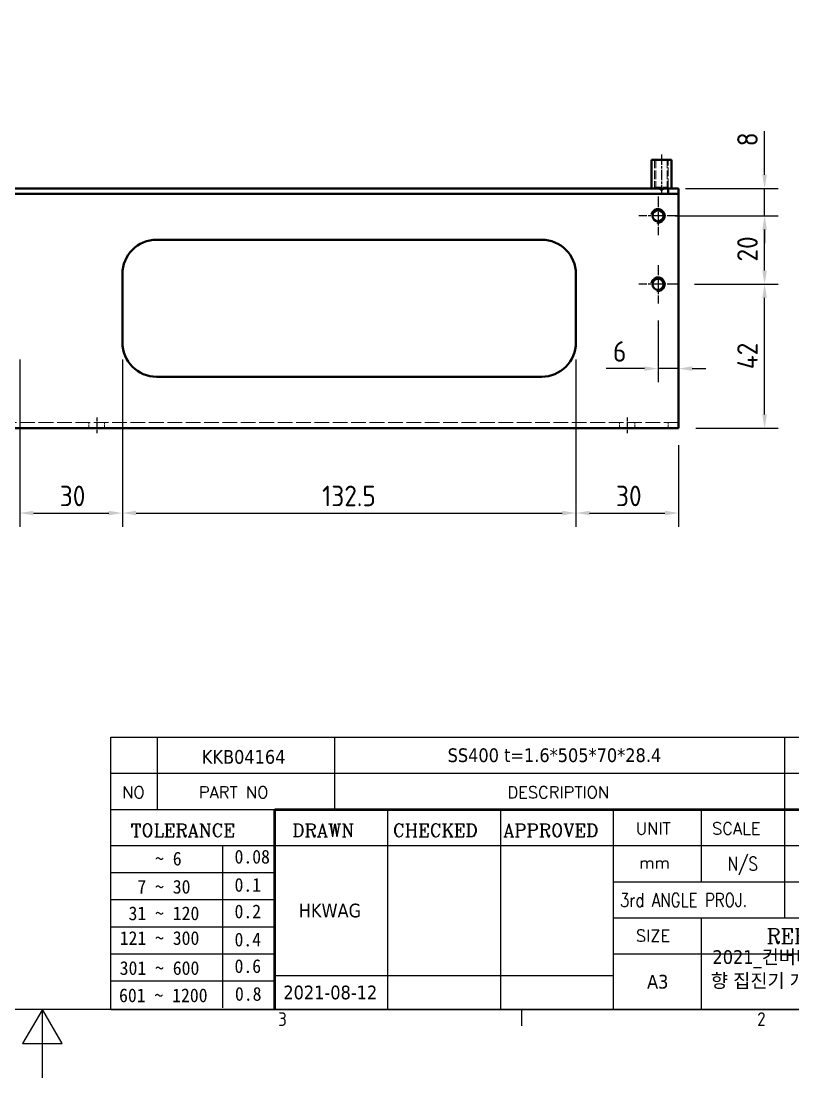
# Model space of a CAD drawing. Header units: millimetres. Extents: x 0 to 840, y 0 to 594.
# Drawn here: x 413.8 to 639.3, y 0 to 308.7 of the extents above; entities that cross this region are included whole.
import ezdxf
from ezdxf.enums import TextEntityAlignment as Align

# ---------------------------------------------------------------- set-up
doc = ezdxf.new("R2010")
doc.units = ezdxf.units.MM
doc.header["$LTSCALE"] = 2
doc.linetypes.add('CHAIN', pattern=[0.35429999999999995, 0.2362, -0.0295, 0.0591, -0.0295])
doc.linetypes.add('DASHED', pattern=[0.2067, 0.1654, -0.0413])
doc.layers.get('0').update_dxf_attribs({"color": 3, "lineweight": 25})
for name, color, linetype, lineweight in [('가려진 것(ISO)', 2, 'DASHED', 18), ('가시적인 것(ISO)', 3, 'Continuous', 40), ('가시적인 좁은 것(ISO)', 3, 'Continuous', 35), ('경계(ISO)', 7, 'Continuous', 25), ('제목(ISO)', 5, 'Continuous', 50), ('중심 표식(ISO)', 1, 'Continuous', 25), ('중심선(ISO)', 1, 'Continuous', 25), ('치수(ISO)', 2, 'Continuous', 25)]:
    doc.layers.add(name, color=color, linetype=linetype, lineweight=lineweight)
doc.styles.add('HAN_291', font='')
doc.styles.add('RC_284', font='ROMANC.shx')
doc.styles.add('RC_287', font='ROMANC.shx')
doc.styles.add('RC_292', font='ROMANC.shx')
doc.styles.add('문자 텍스트_PSTEK_POSCO', font='isocp.shx')
doc.styles.add('치수 텍스트_PSTEK_POSCO', font='isocp.shx')
doc.styles.add('텍스트 스타일198', font='tahoma.ttf')
doc.styles.add('텍스트 스타일333', font='ROMANC.shx', dxfattribs={"width": 0.800000011920929})
doc.styles.get('HAN_291').set_extended_font_data('GulimChe')
doc.dimstyles.new('치수_PSTEK_POSCO', dxfattribs={"dimscale": 2, "dimtxt": 3, "dimasz": 2, "dimexe": 2, "dimexo": 2.5, "dimgap": 1, "dimtad": 1, "dimrnd": 1e-08, "dimdsep": 46, "dimtxsty": '치수 텍스트_PSTEK_POSCO', "dimcen": 0.09, "dimdle": 10, "dimclrd": 7, "dimclre": 7, "dimclrt": 2, "dimadec": 1, "dimazin": 2, "dimtfac": 1, "dimtmove": 0, "dimatfit": 3, "dimfxl": 0, "dimtolj": 1, "dimlwd": -1, "dimlwe": -1, "dimarcsym": 0})

# ---------------------------------------------------------------- blocks, each defined once
blk = doc.blocks.new('경계 Default Border')
at = {"layer": '경계(ISO)'}
blk.add_line((280, 10), (280, 7.599999904632568), dxfattribs=at)
at = {"layer": '경계(ISO)', "flags": 128}
for points in [[(10, 10), (10, 287.0000076293945), (410, 287.0000076293945), (410, 10), (10, 10)], [(210, 0), (210, 10), (207.1132469177246, 5), (212.8867530822754, 5), (210, 10)]]:
    blk.add_lwpolyline(points, dxfattribs=at)
at = {"layer": '경계(ISO)', "color": 2, "char_height": 2.000000029802322, "attachment_point": 7, "style": '문자 텍스트_PSTEK_POSCO'}
for s, insert in [('3', (244.4456930345745, 7.580929648038)), ('2', (314.418492964537, 7.580929648038))]:
    blk.add_mtext(s, dxfattribs=dict(at, insert=insert))
blk = doc.blocks.new('제목 블록 PSTEK')
at = {"color": 180}
for p, q in [((182.475792979055, 11.79100474011392), (182.4757929790549, 51.56524660363496)), ((182.4757929790549, 51.56524660363496), (372.4757929537551, 51.56524660363496)), ((189.2651435055721, 51.56524660363496), (189.2651435055722, 41.00524660363494)), ((215.2152739891528, 41.00524660363494), (215.2152739891528, 51.56524660363496)), ((280.8758854511282, 51.56524660363496), (280.8758854511282, 41.00524660363494)), ((182.475792979055, 46.2852466036349), (372.4757929537551, 46.28524660363492)), ((182.475792979055, 41.00524660363493), (206.451475290024, 41.00524660363493)), ((222.9401812389276, 11.79100474011392), (222.9401812389276, 41.00524660363494)), ((239.4288871878316, 11.79100474011392), (239.4288871878316, 41.00524660363494)), ((255.9175931367356, 11.79100474011392), (255.9175931367356, 41.00524660363494)), ((268.6918866058747, 41.00524660363494), (268.6918866058747, 30.44524660363498)), ((280.8758854511282, 41.00524660363494), (280.8758854511282, 25.16524660363502)), ((182.475792979055, 35.72524660363497), (206.451475290024, 35.72524660363497)), ((198.8621818849491, 12.02524660363491), (198.8621818849491, 35.72524660363497)), ((206.451475290024, 35.72524660363497), (372.4757929537551, 35.72524660363497)), ((182.475792979055, 31.77524660363492), (206.451475290024, 31.77524660363492)), ((255.917593136736, 30.44524660363498), (372.4757929537552, 30.44524660363501)), ((182.475792979055, 27.82524660363487), (206.451475290024, 27.82524660363487)), ((255.9175931367359, 25.16524660363502), (372.4757929537552, 25.165246603635)), ((268.6918866058744, 25.16524660363502), (268.6918866058744, 11.79100474011392)), ((182.475792979055, 23.87524660363505), (206.451475290024, 23.87524660363505)), ((182.475792979055, 19.92524660363478), (206.451475290024, 19.92524660363478)), ((255.9175931367359, 19.88524660363481), (310.0881549537553, 19.88524660363481)), ((182.475792979055, 15.97524660363496), (206.451475290024, 15.97524660363496)), ((206.451475290024, 16.74100474011396), (255.9175931367359, 16.74100474011396)), ((182.475792979055, 11.79100474011392), (372.4757929537551, 11.79100474011389))]:
    blk.add_line(p, q, dxfattribs=at)
at = {"color": 7, "lineweight": 50}
for p, q in [((206.4514752900237, 11.79100474011392), (206.4514752900237, 41.00524660363494)), ((206.451475290024, 41.00524660363494), (372.4757929537551, 41.00524660363496))]:
    blk.add_line(p, q, dxfattribs=at)
at = {"layer": '제목(ISO)', "lineweight": 18}
blk.add_line((182.475792979055, 35.72500474011393), (182.475792979055, 11.79100474011392), dxfattribs=at)
at = {"color": 2}
for s, height, style, p in [('NO', 1.742399930953979, 'RC_284', (184.135398793432, 42.62317362549192)), ('PART NO', 1.742399930953979, 'RC_284', (195.3359407378685, 42.62317362549192)), ('DESCRIPTION', 1.742399930953979, 'RC_284', (240.4025565652523, 42.62317362549192)), (' TOLERANCE', 1.899999976158142, 'RC_287', (184.0872874387979, 37.00893196870329)), ('DRAWN', 1.899999976158142, 'RC_287', (208.9766620976279, 37.00893196870329)), ('CHECKED', 1.899999976158142, 'RC_287', (223.6856844514997, 37.00893196870329)), ('APPROVED', 1.899999976158142, 'RC_287', (239.7795453577791, 37.00893196870329)), ('UNIT', 1.742399930953979, 'RC_284', (259.1652673287452, 37.34317362549218)), ('SCALE', 1.742399930953979, 'RC_284', (270.2934779252897, 37.34317362549218)), ('    ~ 6', 2.000000029802322, 'HAN_291', (183.7721304966814, 32.8176515608431)), ('0.08', 2.000000029802322, 'HAN_291', (200.5467345600617, 33.09873600004101)), ('mm', 1.742399930953979, 'RC_284', (259.6505418159997, 32.3543089683787)), ('0.1', 2.000000029802322, 'HAN_291', (200.5467345600617, 28.98646558742206)), ('  7 ~ 30', 2.000000029802322, 'HAN_291', (183.7721304966814, 28.70538114822415)), (' 31 ~ 120', 2.000000029802322, 'HAN_291', (183.7721304966814, 24.82628181916237)), ('0.2', 2.000000029802322, 'HAN_291', (200.5467345600617, 25.10736625836028)), ('121 ~ 300', 2.000000029802322, 'HAN_291', (183.7721304966814, 21.21401206133254)), ('SIZE', 1.742399930953979, 'RC_284', (259.1652673287452, 21.69497768947366)), ('REFERENCE', 2.178000062704086, 'RC_292', (278.2741065029841, 21.43214925458022)), ('0.4', 2.000000029802322, 'HAN_291', (200.5467345600617, 20.99509650053045)), ('301 ~ 600', 2.000000029802322, 'HAN_291', (183.7721304966814, 16.83491273227077)), ('0.6', 2.000000029802322, 'HAN_291', (200.5467345600617, 17.11599717146868)), ('601 ~ 1200', 2.000000029802322, 'HAN_291', (183.6802025156883, 12.84759660881125)), ('0.8', 2.000000029802322, 'HAN_291', (200.6097246063884, 13.05732192299702))]:
    blk.add_text(s, height=height, dxfattribs=dict(at, style=style)).set_placement(p)
at = {"color": 7, "style": '텍스트 스타일333', "width": 0.7999999523162842}
blk.add_text('N/S', height=2.000000029802322, dxfattribs=at).set_placement((274.7838860285014, 33.08524660363496), align=Align.MIDDLE_CENTER)
at = {"color": 2, "style": '텍스트 스타일333', "width": 0.7999999523162842}
blk.add_text('3rd ANGLE PROJ.', height=2.000000029802322, dxfattribs=at).set_placement((256.8430306642954, 26.76148381654429))
at = {"layer": '제목(ISO)', "color": 7, "style": '텍스트 스타일198'}
for tag, p in [('부품_번호_001', (195.7688817100499, 47.68071419841495)), ('설명_001', (231.6723214045782, 47.92245856837096)), ('재질_001', (292.2765131236743, 47.92524659519488)), ("3._Q'TY_001", (312.7051684940307, 47.92188863680521)), ('4._COLOR_001', (319.4395155511755, 47.94788311323986)), ('질량\\P3;_001', (350.3046145979153, 48.1643332325385)), ('1._MODEL_NAME_001', (332.0304049806628, 37.36524659519486)), ('제목_001', (335.5349605824892, 32.12134217035067)), ('부품_번호_001', (334.4281219632819, 26.80591818687283)), ('설계자_001', (209.9396160013646, 25.23446884679021)), ('프로젝트_001', (270.3601965365016, 18.43951439740151)), ('시트_크기_001', (260.807090429518, 14.83812566343425)), ('프로젝트_002', (270.1186185478456, 14.97568842208535)), ('작성_날짜_001', (207.6770236384131, 13.26600473167383)), ('프로젝트_003', (285.7003846858696, 11.5491460676562))]:
    blk.add_attdef(tag, p, '', height=2.000000029802322, dxfattribs=at)
for tag, p in [('점검자', (231.1845342133799, 26.23312567187446)), ('엔지니어링_승인자', (247.673240162284, 26.23312567187446)), ('점검_날짜', (231.1845342133799, 14.26600474011394)), ('엔지니어링_승인_날짜', (247.6732401622839, 14.26600474011394))]:
    blk.add_attdef(tag, text='', height=2.000000029802322, dxfattribs=at).set_placement(p, align=Align.MIDDLE_CENTER)
blk = doc.blocks.new('*D28')
at = {"layer": 'Defpoints', "color": 0, "transparency": 16777216}
for p in [(413.3719558026928, 214.8362462173794), (443.3719558026928, 214.8362462173794), (443.3719558026928, 165.0010726765906)]:
    blk.add_point(p, dxfattribs=at)
at = {"layer": '치수(ISO)', "color": 7, "transparency": 16777216}
for p, q in [((413.3719558026928, 209.8362462173794), (413.3719558026928, 161.0010726765906)), ((443.3719558026928, 209.8362462173794), (443.3719558026928, 161.0010726765906)), ((417.3719558026928, 165.0010726765906), (439.3719558026928, 165.0010726765906))]:
    blk.add_line(p, q, dxfattribs=at)
for points in [[(417.3719558026928, 165.6677393432573), (417.3719558026928, 164.334406009924), (413.3719558026928, 165.0010726765906)], [(439.3719558026928, 165.6677393432573), (439.3719558026928, 164.334406009924), (443.3719558026928, 165.0010726765906)]]:
    blk.add_solid(points, dxfattribs=at)
at = {"layer": '치수(ISO)', "color": 2, "transparency": 16777216, "insert": (425.0895935979684, 170.0010726765906), "char_height": 6, "attachment_point": 4, "style": '치수 텍스트_PSTEK_POSCO'}
blk.add_mtext('\\A1;30', dxfattribs=at)
blk = doc.blocks.new('*D29')
at = {"layer": 'Defpoints', "color": 0, "transparency": 16777216}
for p in [(443.3719558026928, 214.8362462173794), (575.8719558026929, 214.8362462173795), (575.8719558026929, 165.0010726765906)]:
    blk.add_point(p, dxfattribs=at)
at = {"layer": '치수(ISO)', "color": 7, "transparency": 16777216}
for p, q in [((443.3719558026928, 209.8362462173794), (443.3719558026928, 161.0010726765906)), ((575.8719558026929, 209.8362462173795), (575.8719558026929, 161.0010726765906)), ((447.3719558026928, 165.0010726765906), (571.8719558026929, 165.0010726765906))]:
    blk.add_line(p, q, dxfattribs=at)
for points in [[(447.3719558026928, 165.6677393432573), (447.3719558026928, 164.334406009924), (443.3719558026928, 165.0010726765906)], [(571.8719558026929, 165.6677393432573), (571.8719558026929, 164.334406009924), (575.8719558026929, 165.0010726765906)]]:
    blk.add_solid(points, dxfattribs=at)
at = {"layer": '치수(ISO)', "color": 2, "transparency": 16777216, "insert": (501.7176917339809, 170.0016632277717), "char_height": 6, "attachment_point": 4, "style": '치수 텍스트_PSTEK_POSCO'}
blk.add_mtext('\\A1;132.5', dxfattribs=at)
blk = doc.blocks.new('*D30')
at = {"layer": 'Defpoints', "color": 0, "transparency": 16777216}
for p in [(575.8719558026929, 214.8362462173795), (605.8719558026927, 189.8362462173795), (605.8719558026927, 165.0010726765906)]:
    blk.add_point(p, dxfattribs=at)
at = {"layer": '치수(ISO)', "color": 7, "transparency": 16777216}
for p, q in [((575.8719558026929, 209.8362462173795), (575.8719558026929, 161.0010726765906)), ((605.8719558026927, 184.8362462173795), (605.8719558026927, 161.0010726765906)), ((579.8719558026929, 165.0010726765906), (601.8719558026927, 165.0010726765906))]:
    blk.add_line(p, q, dxfattribs=at)
for points in [[(579.8719558026929, 165.6677393432573), (579.8719558026929, 164.334406009924), (575.8719558026929, 165.0010726765906)], [(601.8719558026927, 165.6677393432573), (601.8719558026927, 164.334406009924), (605.8719558026927, 165.0010726765906)]]:
    blk.add_solid(points, dxfattribs=at)
at = {"layer": '치수(ISO)', "color": 2, "transparency": 16777216, "insert": (587.5895935979684, 170.0010726765906), "char_height": 6, "attachment_point": 4, "style": '치수 텍스트_PSTEK_POSCO'}
blk.add_mtext('\\A1;30', dxfattribs=at)
blk = doc.blocks.new('*D31')
at = {"layer": 'Defpoints', "color": 0, "transparency": 16777216}
for p in [(599.8719558026928, 226.2152462173796), (605.8719558026929, 207.1995369988475), (605.8719558026929, 207.1995369988475)]:
    blk.add_point(p, dxfattribs=at)
at = {"layer": '치수(ISO)', "color": 7, "transparency": 16777216}
for p, q in [((599.8719558026928, 221.2152462173796), (599.8719558026928, 203.1995369988475)), ((595.8719558026928, 207.1995369988475), (584.7117660224848, 207.1995369988475)), ((605.8719558026929, 207.1995369988475), (599.8719558026928, 207.1995369988475)), ((609.8719558026929, 207.1995369988475), (613.8719558026929, 207.1995369988475))]:
    blk.add_line(p, q, dxfattribs=at)
for points in [[(595.8719558026928, 207.8662036655141), (595.8719558026928, 206.5328703321808), (599.8719558026928, 207.1995369988475)], [(609.8719558026929, 207.8662036655141), (609.8719558026929, 206.5328703321808), (605.8719558026929, 207.1995369988475)]]:
    blk.add_solid(points, dxfattribs=at)
at = {"layer": '치수(ISO)', "color": 2, "transparency": 16777216, "insert": (586.7117660224848, 212.1995369988475), "char_height": 6, "attachment_point": 4, "style": '치수 텍스트_PSTEK_POSCO'}
blk.add_mtext('\\A1;6', dxfattribs=at)
blk = doc.blocks.new('*D32')
at = {"layer": 'Defpoints', "color": 0, "transparency": 16777216}
for p in [(605.4929558026929, 231.8362462173795), (630.9935443193483, 231.8362462173795), (605.8719558026927, 189.8362462173795)]:
    blk.add_point(p, dxfattribs=at)
at = {"layer": '치수(ISO)', "color": 7, "transparency": 16777216}
for p, q in [((610.4929558026929, 231.8362462173795), (634.9935443193483, 231.8362462173795)), ((630.9935443193483, 193.8362462173795), (630.9935443193483, 227.8362462173795)), ((610.8719558026927, 189.8362462173795), (634.9935443193483, 189.8362462173795))]:
    blk.add_line(p, q, dxfattribs=at)
for points in [[(630.3268776526817, 227.8362462173795), (631.6602109860149, 227.8362462173795), (630.9935443193483, 231.8362462173795)], [(630.3268776526817, 193.8362462173795), (631.6602109860149, 193.8362462173795), (630.9935443193483, 189.8362462173795)]]:
    blk.add_solid(points, dxfattribs=at)
at = {"layer": '치수(ISO)', "color": 2, "transparency": 16777216, "insert": (625.9929537681672, 207.0360690520252), "char_height": 6, "attachment_point": 4, "rotation": 90, "style": '치수 텍스트_PSTEK_POSCO'}
blk.add_mtext('\\A1;42', dxfattribs=at)
blk = doc.blocks.new('*D33')
at = {"layer": 'Defpoints', "color": 0, "transparency": 16777216}
for p in [(599.8719558026929, 251.8362462173795), (630.9935443193483, 251.8362462173795), (605.4929558026929, 231.8362462173795)]:
    blk.add_point(p, dxfattribs=at)
at = {"layer": '치수(ISO)', "color": 7, "transparency": 16777216}
for p, q in [((604.8719558026929, 251.8362462173795), (634.9935443193483, 251.8362462173795)), ((630.9935443193483, 235.8362462173795), (630.9935443193483, 247.8362462173795)), ((610.4929558026929, 231.8362462173795), (634.9935443193483, 231.8362462173795))]:
    blk.add_line(p, q, dxfattribs=at)
for points in [[(630.3268776526817, 247.8362462173795), (631.6602109860149, 247.8362462173795), (630.9935443193483, 251.8362462173795)], [(630.3268776526817, 235.8362462173795), (631.6602109860149, 235.8362462173795), (630.9935443193483, 231.8362462173795)]]:
    blk.add_solid(points, dxfattribs=at)
at = {"layer": '치수(ISO)', "color": 2, "transparency": 16777216, "insert": (625.9929537681672, 238.4777029102929), "char_height": 6, "attachment_point": 4, "rotation": 90, "style": '치수 텍스트_PSTEK_POSCO'}
blk.add_mtext('\\A1;20', dxfattribs=at)
blk = doc.blocks.new('*D34')
at = {"layer": 'Defpoints', "color": 0, "transparency": 16777216}
for p in [(602.8719558026928, 259.8362462173795), (630.9935443193484, 259.8362462173795), (599.8719558026929, 251.8362462173795)]:
    blk.add_point(p, dxfattribs=at)
at = {"layer": '치수(ISO)', "color": 7, "transparency": 16777216}
for p, q in [((630.9935443193484, 263.8362462173795), (630.9935443193484, 276.5489846946089)), ((607.8719558026928, 259.8362462173795), (634.9935443193484, 259.8362462173795)), ((630.9935443193483, 251.8362462173795), (630.9935443193484, 259.8362462173795)), ((604.8719558026929, 251.8362462173795), (634.9935443193483, 251.8362462173795)), ((630.9935443193483, 247.8362462173795), (630.9935443193483, 243.8362462173795))]:
    blk.add_line(p, q, dxfattribs=at)
for points in [[(630.3268776526818, 263.8362462173795), (631.660210986015, 263.8362462173795), (630.9935443193484, 259.8362462173795)], [(630.3268776526817, 247.8362462173795), (631.6602109860149, 247.8362462173795), (630.9935443193483, 251.8362462173795)]]:
    blk.add_solid(points, dxfattribs=at)
at = {"layer": '치수(ISO)', "color": 2, "transparency": 16777216, "insert": (625.9935443193483, 272.148984694609), "char_height": 6, "attachment_point": 4, "rotation": 90, "style": '치수 텍스트_PSTEK_POSCO'}
blk.add_mtext('\\A1;8', dxfattribs=at)

msp = doc.modelspace()

# ---------------------------------------------------------------- linework, layer by layer
at = {"layer": '가려진 것(ISO)', "ltscale": 7.618686199188232}
for p, q in [((598.8719558026929, 268.2362462173796), (598.8719558026929, 260.2362462173796)), ((599.2509558026928, 268.2362462173796), (599.2509558026928, 260.2362462173796)), ((602.4929558026929, 268.2362462173796), (602.4929558026929, 260.2362462173796)), ((602.8719558026928, 260.2362462173796), (602.8719558026928, 268.2362462173796))]:
    msp.add_line(p, q, dxfattribs=at)
at = {"layer": '가려진 것(ISO)', "ltscale": 5.983680725097656}
msp.add_line((598.8719558026929, 260.2362462173796), (602.8719558026928, 260.2362462173796), dxfattribs=at)
at = {"layer": '가려진 것(ISO)', "ltscale": 1.80089795589447}
for q in [(599.2509558026928, 260.2362462173795), (602.4929558026929, 260.2362462173795)]:
    msp.add_line((600.8719558026929, 259.2622511539358), q, dxfattribs=at)
at = {"layer": '가려진 것(ISO)', "ltscale": 12.99550151824951}
msp.add_line((605.8719558026927, 191.4362462173794), (100.8719558026927, 191.4362462173793), dxfattribs=at)
at = {"layer": '가려진 것(ISO)', "ltscale": 1.523657321929932}
for p, q in [((433.6219558026927, 191.4362462173794), (433.6219558026927, 189.8362462173794)), ((438.1219558026928, 191.4362462173794), (438.1219558026928, 189.8362462173794)), ((588.6219558026927, 191.4362462173794), (588.6219558026927, 189.8362462173795)), ((593.1219558026928, 191.4362462173794), (593.1219558026928, 189.8362462173795)), ((602.8719558026928, 191.4362462173794), (602.8719558026928, 189.8362462173795))]:
    msp.add_line(p, q, dxfattribs=at)
at = {"layer": '가시적인 것(ISO)'}
for p, q in [((603.8219558026929, 268.2362462173796), (597.9219558026929, 268.2362462173796)), ((597.9219558026929, 268.2362462173796), (597.9219558026929, 259.8362462173795)), ((603.8219558026929, 268.2362462173796), (603.8219558026929, 259.8362462173795)), ((103.8719558026928, 259.8362462173793), (602.8719558026928, 259.8362462173795)), ((602.8719558026928, 259.8362462173795), (605.8719558026927, 259.8362462173795)), ((602.8719558026928, 258.2362462173795), (602.8719558026928, 259.8362462173795)), ((605.8719558026927, 259.8362462173795), (605.8719558026927, 258.2362462173796)), ((103.8719558026928, 258.2362462173793), (602.8719558026928, 258.2362462173795)), ((605.8719558026927, 258.2362462173796), (602.8719558026928, 258.2362462173795)), ((605.8719558026927, 258.2362462173796), (605.8719558026927, 256.6362462173796)), ((605.8719558026929, 256.6362462173795), (605.8719558026929, 193.0362462173795)), ((565.8719558026929, 244.8362462173794), (453.3719558026928, 244.8362462173794)), ((443.3719558026928, 234.8362462173794), (443.3719558026928, 214.8362462173794)), ((575.8719558026929, 214.8362462173794), (575.8719558026929, 234.8362462173794)), ((453.3719558026928, 204.8362462173794), (565.8719558026929, 204.8362462173794)), ((605.8719558026927, 193.0362462173795), (605.8719558026927, 189.8362462173795)), ((100.8719558026927, 189.8362462173793), (605.8719558026927, 189.8362462173795))]:
    msp.add_line(p, q, dxfattribs=at)
for centre in [(599.8719558026929, 251.8362462173795), (599.8719558026928, 231.8362462173795)]:
    msp.add_circle(centre, 1.621, dxfattribs=at)
for centre, radius, start, end in [((453.3719558026928, 234.8362462173794), 9.999999999999996, 90, 180), ((565.8719558026928, 234.8362462173794), 10.00000000000004, 0, 89.99999999999959), ((453.3719558026928, 214.8362462173794), 10, 180, 270), ((565.8719558026928, 214.8362462173795), 10.00000000000002, 270.0000000000004, 0)]:
    msp.add_arc(centre, radius, start, end, dxfattribs=at)
at = {"layer": '가시적인 좁은 것(ISO)'}
for centre, radius, start, end in [((599.8719558026929, 251.8362462173795), 1.999999999999998, 260.0000000000014, 169.999999999951), ((599.871955802693, 231.8362462173795), 1.999999999999984, 259.9999999999993, 169.9999999999498)]:
    msp.add_arc(centre, radius, start, end, dxfattribs=at)
at = {"layer": '중심 표식(ISO)', "linetype": 'CHAIN', "ltscale": 6.245996952056885}
for p, q in [((599.8719558026929, 257.4572462173796), (599.8719558026929, 246.2152462173796)), ((605.4929558026929, 251.8362462173795), (594.2509558026929, 251.8362462173795)), ((599.8719558026928, 237.4572462173796), (599.8719558026928, 226.2152462173796)), ((605.4929558026929, 231.8362462173795), (594.2509558026928, 231.8362462173795))]:
    msp.add_line(p, q, dxfattribs=at)
at = {"layer": '중심선(ISO)', "linetype": 'CHAIN', "ltscale": 6.333782196044922}
msp.add_line((600.8719558026929, 269.7362462173795), (600.8719558026929, 258.3362462173795), dxfattribs=at)
at = {"layer": '중심선(ISO)', "linetype": 'CHAIN', "ltscale": 2.555676937103271}
for p, q in [((435.8719558026928, 192.9362462173794), (435.8719558026928, 188.3362462173794)), ((590.8719558026927, 192.9362462173794), (590.8719558026927, 188.3362462173795))]:
    msp.add_line(p, q, dxfattribs=at)

# ---------------------------------------------------------------- block references
at = {"xscale": 2, "yscale": 2, "zscale": 2}
msp.add_blockref('경계 Default Border', (0, 0), dxfattribs=at)
ref = msp.add_blockref('제목 블록 PSTEK', (75.04841409248968, -3.58200948022779), dxfattribs=dict(xscale=2, yscale=2, zscale=2))
ref.add_attrib('설계자_001', 'HKWAG', (494.9276460952188, 46.88692821335263), dxfattribs={"layer": '제목(ISO)', "color": 7, "height": 4.000000059604645, "style": '텍스트 스타일198'})
ref.add_attrib('프로젝트_001', '2021_컨버터_야탑 지하철 양방', (615.7688071654928, 33.29701931457523), dxfattribs={"layer": '제목(ISO)', "color": 7, "height": 4.000000059604645, "style": '텍스트 스타일198'})
ref.add_attrib('시트_크기_001', 'A3', (596.6625949515255, 26.09424184664072), dxfattribs={"layer": '제목(ISO)', "color": 7, "height": 4.000000059604645, "style": '텍스트 스타일198'})
ref.add_attrib('작성_날짜_001', '2021-08-12', (490.4024613693159, 22.94999998311987), dxfattribs={"layer": '제목(ISO)', "color": 7, "height": 4.000000059604645, "style": '텍스트 스타일198'})
ref.add_attrib('설명_001', 'SS400 t=1.6*505*70*28.4', (538.3930569016461, 92.26290765651414), dxfattribs={"layer": '제목(ISO)', "color": 7, "height": 4.000000059604645, "style": '텍스트 스타일198'})
ref.add_attrib('부품_번호_001', 'KKB04164', (466.5861775125895, 91.77941891660211), dxfattribs={"layer": '제목(ISO)', "color": 7, "height": 4.000000059604645, "style": '텍스트 스타일198'})
ref.add_attrib('프로젝트_002', '향 집진기 개발 PJT_피에스솔루', (615.2856511881809, 26.36936736394292), dxfattribs={"layer": '제목(ISO)', "color": 7, "height": 4.000000059604645, "style": '텍스트 스타일198'})

# ---------------------------------------------------------------- dimensions: what is measured, and where the dimension line sits
at = {"layer": '치수(ISO)', "color": 7}
for base, p1, p2, angle, override, picture, middle in [((630.9935443193484, 259.8362462173795), (599.8719558026929, 251.8362462173795), (602.8719558026928, 259.8362462173795), 90, {"dimdec": 2, "dimtp": 0, "dimtm": -0, "dimtdec": 2, "dimtofl": 1, "dimatfit": 1}, '*D34', (630.9935443193483, 273.348984694609)), ((630.9935443193483, 251.8362462173795), (605.4929558026929, 231.8362462173795), (599.8719558026929, 251.8362462173795), 90, {"dimdec": 2, "dimtp": 0, "dimtm": -0, "dimtdec": 2, "dimtofl": 0, "dimatfit": 1}, '*D33', (630.9935443193483, 241.8562462173795)), ((630.9935443193483, 231.8362462173795), (605.8719558026927, 189.8362462173795), (605.4929558026929, 231.8362462173795), 90, {"dimdec": 2, "dimtp": 0, "dimtm": -0, "dimtdec": 2, "dimtofl": 0, "dimatfit": 1}, '*D32', (630.9935443193483, 210.8162462173795)), ((605.8719558026929, 207.1995369988475), (599.8719558026928, 226.2152462173796), (605.8719558026929, 207.1995369988475), 180, {"dimdec": 2, "dimse2": 1, "dimtp": 0, "dimtm": -0, "dimtdec": 2, "dimtofl": 1, "dimatfit": 1}, '*D31', (588.2401124791777, 207.1995369988475)), ((443.3719558026928, 165.0010726765906), (413.3719558026928, 214.8362462173794), (443.3719558026928, 214.8362462173794), 180, {"dimdec": 2, "dimtp": 0, "dimtm": -0, "dimtdec": 2, "dimtofl": 0, "dimatfit": 1}, '*D28', (428.3919558026928, 165.0010726765906)), ((575.8719558026929, 165.0010726765906), (443.3719558026928, 214.8362462173794), (575.8719558026929, 214.8362462173795), 180, {"dimdec": 2, "dimtp": 0, "dimtm": -0, "dimtdec": 2, "dimtofl": 0, "dimatfit": 1}, '*D29', (509.6419558026928, 165.0010726765906)), ((605.8719558026927, 165.0010726765906), (575.8719558026929, 214.8362462173795), (605.8719558026927, 189.8362462173795), 180, {"dimdec": 2, "dimtp": 0, "dimtm": -0, "dimtdec": 2, "dimtofl": 0, "dimatfit": 1}, '*D30', (590.8919558026928, 165.0010726765906))]:
    dim = msp.add_linear_dim(base=base, p1=p1, p2=p2, angle=angle, dimstyle='치수_PSTEK_POSCO', override=override, dxfattribs=at)
    dim.commit()
    dim.dimension.update_dxf_attribs({"geometry": picture, "text_midpoint": middle, "dimtype": 160})

doc.saveas('drawing.dxf')
